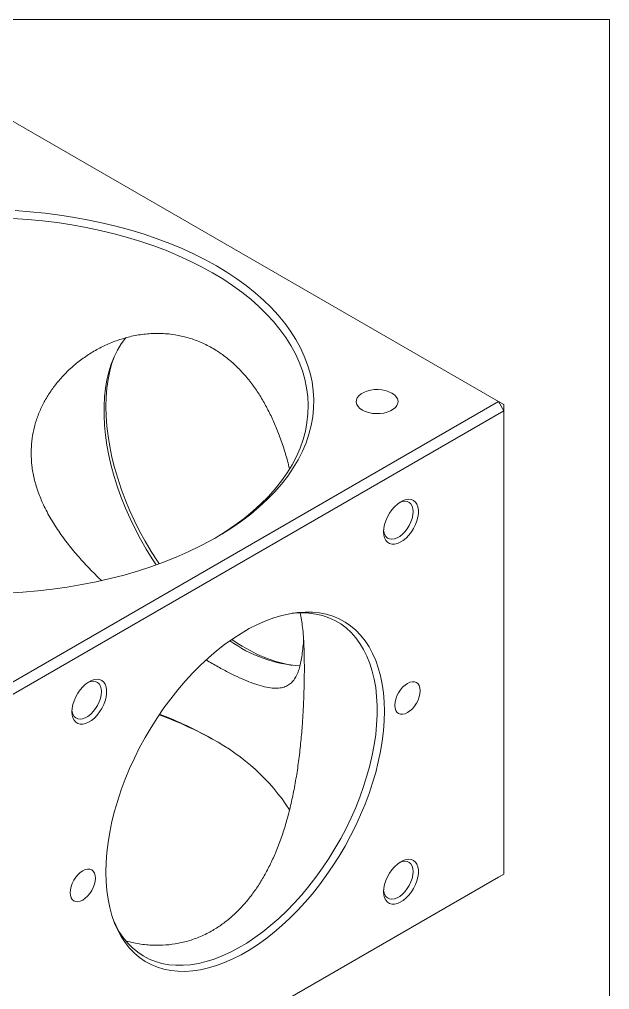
# Model space of a CAD drawing. Header units: inches. Extents: x 0.1 to 10.9, y 0 to 8.5.
# Drawn here: x 9.364 to 10.944, y 5.851 to 8.451 of the extents above; entities that cross this region are included whole.
import ezdxf

# ---------------------------------------------------------------- set-up
doc = ezdxf.new("R2010")
doc.units = ezdxf.units.IN
doc.header["$MEASUREMENT"] = 0

msp = doc.modelspace()

# ---------------------------------------------------------------- linework, layer by layer
at = {"color": 7, "linetype": 'Continuous', "lineweight": 18}
for p, q in [((0.0622, 8.4506), (10.9445, 8.4506)), ((10.9445, 0.0356), (10.9445, 8.4506)), ((10.6471, 7.4266), (9.2612, 8.2266)), ((9.2612, 6.6265), (10.6471, 7.4266)), ((10.6471, 7.4266), (10.6612, 7.4021)), ((10.6471, 7.4266), (10.6612, 7.4184)), ((10.6612, 7.4184), (10.6612, 7.4021)), ((10.6612, 7.4021), (9.2753, 6.602)), ((10.6612, 6.1609), (10.6612, 7.4021)), ((9.2753, 5.3608), (10.6612, 6.1609)), ((10.6612, 6.1609), (10.6471, 6.1527)), ((10.6471, 6.1527), (9.2612, 5.3527))]:
    msp.add_line(p, q, dxfattribs=at)
at = {"color": 7, "linetype": 'Continuous', "lineweight": 18, "flags": 128}
for points in [[(9.3523, 7.9382), (9.3925, 7.9353), (9.4325, 7.9313), (9.4721, 7.9263), (9.5113, 7.9202), (9.55, 7.9131), (9.588, 7.9051), (9.6254, 7.896), (9.6621, 7.8859), (9.6979, 7.8749), (9.7328, 7.863), (9.7667, 7.8501), (9.7995, 7.8364), (9.8313, 7.8218), (9.8619, 7.8064), (9.8912, 7.7903)], [(9.8806, 7.7719), (9.8515, 7.7879), (9.8213, 7.8031), (9.7898, 7.8176), (9.7572, 7.8311), (9.7236, 7.8438), (9.689, 7.8556), (9.6535, 7.8665), (9.6172, 7.8764), (9.5801, 7.8853), (9.5424, 7.8932), (9.504, 7.9002), (9.4652, 7.9061), (9.4259, 7.911), (9.3863, 7.9148), (9.3464, 7.9176)], [(9.8912, 7.7903), (9.9192, 7.7733), (9.9459, 7.7557), (9.9711, 7.7373), (9.9949, 7.7184), (10.0171, 7.6988), (10.0378, 7.6786), (10.0569, 7.658), (10.0743, 7.6368), (10.09, 7.6152), (10.1041, 7.5933), (10.1163, 7.571), (10.1268, 7.5483), (10.1355, 7.5255), (10.1424, 7.5024), (10.1475, 7.4792), (10.1507, 7.4558), (10.1521, 7.4324), (10.1516, 7.409), (10.1493, 7.3856), (10.1452, 7.3623), (10.1392, 7.3392), (10.1314, 7.3162), (10.1218, 7.2934), (10.1104, 7.2709), (10.0973, 7.2488), (10.0824, 7.227), (10.0658, 7.2056), (10.0476, 7.1847), (10.0277, 7.1643), (10.0062, 7.1444), (9.9832, 7.1252), (9.9587, 7.1065), (9.9327, 7.0885), (9.9054, 7.0712), (9.8767, 7.0547), (9.8467, 7.0389), (9.8156, 7.0239), (9.7832, 7.0097), (9.7498, 6.9964), (9.7154, 6.9841), (9.6801, 6.9726), (9.6438, 6.962), (9.6068, 6.9525), (9.5691, 6.9439), (9.5307, 6.9363), (9.4918, 6.9297), (9.4524, 6.9242), (9.4126, 6.9197), (9.3724, 6.9162), (9.3321, 6.9138)], [(9.886, 7.0598), (9.8877, 7.0608), (9.9151, 7.0778), (9.9411, 7.0955), (9.9657, 7.1138), (9.9888, 7.1327), (10.0104, 7.1523), (10.0305, 7.1724), (10.0489, 7.193), (10.0656, 7.2141), (10.0807, 7.2356), (10.094, 7.2575), (10.1056, 7.2797), (10.1154, 7.3022), (10.1234, 7.3249), (10.1296, 7.3478), (10.1339, 7.3709), (10.1365, 7.394), (10.1372, 7.4172), (10.136, 7.4404), (10.133, 7.4635), (10.1282, 7.4865), (10.1215, 7.5094), (10.1131, 7.5321), (10.1028, 7.5545), (10.0908, 7.5766), (10.077, 7.5984), (10.0616, 7.6198), (10.0444, 7.6408), (10.0256, 7.6613), (10.0052, 7.6812), (9.9832, 7.7007), (9.9597, 7.7195), (9.9347, 7.7376), (9.9083, 7.7551), (9.8806, 7.7719)], [(9.7299, 6.9891), (9.7194, 7.005), (9.7031, 7.0313), (9.6878, 7.0582), (9.6734, 7.0856), (9.66, 7.1133), (9.6477, 7.1413), (9.6364, 7.1695), (9.6263, 7.1978), (9.6174, 7.226), (9.6097, 7.2541), (9.6033, 7.282), (9.5981, 7.3096), (9.5942, 7.3367), (9.5916, 7.3633), (9.5903, 7.3893), (9.5903, 7.4146), (9.5916, 7.4391), (9.5942, 7.4626), (9.5981, 7.4853), (9.6033, 7.5068), (9.6097, 7.5273), (9.6174, 7.5465), (9.6263, 7.5644), (9.6364, 7.5811), (9.6477, 7.5963), (9.6497, 7.5988)], [(9.6171, 7.5457), (9.6115, 7.5296), (9.6057, 7.5083), (9.6012, 7.486), (9.5979, 7.4626), (9.5959, 7.4383), (9.5953, 7.4132), (9.5959, 7.3873), (9.5979, 7.3607), (9.6012, 7.3336), (9.6057, 7.306), (9.6115, 7.278), (9.6186, 7.2497), (9.6269, 7.2213), (9.6364, 7.1927), (9.6471, 7.1642), (9.6589, 7.1358), (9.6718, 7.1076), (9.6857, 7.0798), (9.7006, 7.0523), (9.7165, 7.0254), (9.7333, 6.9991), (9.7379, 6.992)], [(10.2822, 7.4037), (10.2902, 7.3999), (10.2992, 7.397), (10.309, 7.3951), (10.3192, 7.3943), (10.3296, 7.3945), (10.3396, 7.3959), (10.3491, 7.3983), (10.3576, 7.4017), (10.3649, 7.4059), (10.3708, 7.4108), (10.3749, 7.4163), (10.3773, 7.4221), (10.3778, 7.428), (10.3763, 7.434), (10.3731, 7.4396), (10.368, 7.4448), (10.3614, 7.4494), (10.3535, 7.4532), (10.3444, 7.4561), (10.3346, 7.458), (10.3244, 7.4588), (10.3141, 7.4586), (10.304, 7.4572), (10.2946, 7.4548), (10.2861, 7.4514), (10.2787, 7.4472), (10.2729, 7.4423), (10.2687, 7.4368), (10.2664, 7.431), (10.2659, 7.4251), (10.2673, 7.4191), (10.2706, 7.4135), (10.2756, 7.4083), (10.2822, 7.4037)], [(10.3392, 7.0778), (10.3399, 7.0873), (10.3419, 7.0973), (10.3451, 7.1075), (10.3495, 7.1176), (10.355, 7.1274), (10.3614, 7.1365), (10.3685, 7.1447), (10.376, 7.1517), (10.3839, 7.1574), (10.3918, 7.1616), (10.3995, 7.1641), (10.4069, 7.165), (10.4136, 7.1641), (10.4195, 7.1615), (10.4245, 7.1572), (10.4284, 7.1515), (10.431, 7.1444), (10.4324, 7.1361), (10.4324, 7.127), (10.431, 7.1172), (10.4284, 7.1071), (10.4245, 7.0969), (10.4195, 7.0869), (10.4136, 7.0774), (10.4069, 7.0687), (10.3995, 7.0611), (10.3918, 7.0547), (10.3839, 7.0497), (10.376, 7.0464), (10.3685, 7.0447), (10.3614, 7.0447), (10.355, 7.0465), (10.3495, 7.0499), (10.3451, 7.0549), (10.3419, 7.0614), (10.3399, 7.0691), (10.3392, 7.0778)], [(10.3393, 7.0821), (10.3399, 7.0779), (10.3419, 7.071), (10.3451, 7.0653), (10.3495, 7.0611), (10.3549, 7.0585), (10.3611, 7.0577), (10.3679, 7.0586), (10.3751, 7.0612), (10.3824, 7.0654), (10.3896, 7.0711), (10.3964, 7.0781), (10.4026, 7.0861), (10.408, 7.0949), (10.4125, 7.1042), (10.4157, 7.1136), (10.4177, 7.1229), (10.4184, 7.1317), (10.4177, 7.1397), (10.4157, 7.1466), (10.4125, 7.1523), (10.408, 7.1565), (10.4026, 7.1591), (10.3964, 7.1599), (10.3896, 7.159), (10.3824, 7.1564), (10.3822, 7.1563)], [(9.5953, 6.1661), (9.5959, 6.192), (9.5979, 6.2186), (9.6012, 6.2457), (9.6057, 6.2733), (9.6115, 6.3013), (9.6186, 6.3296), (9.6269, 6.358), (9.6364, 6.3866), (9.6471, 6.4151), (9.6589, 6.4435), (9.6718, 6.4717), (9.6857, 6.4995), (9.7006, 6.527), (9.7165, 6.5539), (9.7333, 6.5802), (9.7508, 6.6059), (9.7692, 6.6307), (9.7882, 6.6547), (9.8079, 6.6777), (9.8281, 6.6997), (9.8488, 6.7205), (9.87, 6.7402), (9.8914, 6.7586), (9.9132, 6.7757), (9.9352, 6.7913), (9.9572, 6.8056), (9.9793, 6.8184), (10.0014, 6.8296), (10.0233, 6.8392), (10.0451, 6.8473), (10.0666, 6.8537), (10.0877, 6.8584), (10.1085, 6.8615), (10.1287, 6.8629), (10.1484, 6.8626), (10.1674, 6.8606), (10.1857, 6.8569), (10.2033, 6.8516), (10.22, 6.8446), (10.2359, 6.836), (10.2508, 6.8257), (10.2648, 6.814), (10.2776, 6.8007), (10.2894, 6.7859), (10.3001, 6.7697), (10.3096, 6.7521), (10.3179, 6.7333), (10.325, 6.7132), (10.3308, 6.6919), (10.3354, 6.6696), (10.3387, 6.6462), (10.3406, 6.6219), (10.3413, 6.5968), (10.3406, 6.5709), (10.3387, 6.5443), (10.3354, 6.5172), (10.3308, 6.4896), (10.325, 6.4616), (10.3179, 6.4333), (10.3096, 6.4049), (10.3001, 6.3763), (10.2894, 6.3478), (10.2776, 6.3194), (10.2648, 6.2912), (10.2508, 6.2634), (10.2359, 6.2359), (10.22, 6.209), (10.2033, 6.1827), (10.1857, 6.157), (10.1674, 6.1322), (10.1484, 6.1082), (10.1287, 6.0852), (10.1085, 6.0632), (10.0877, 6.0424), (10.0666, 6.0227), (10.0451, 6.0043), (10.0233, 5.9872), (10.0014, 5.9715), (9.9793, 5.9573), (9.9572, 5.9445), (9.9352, 5.9333), (9.9132, 5.9236), (9.8914, 5.9156), (9.87, 5.9092), (9.8488, 5.9044), (9.8281, 5.9014), (9.8079, 5.9), (9.7882, 5.9003), (9.7692, 5.9023), (9.7508, 5.906), (9.7333, 5.9113), (9.7165, 5.9183), (9.7006, 5.9269), (9.6857, 5.9371), (9.6718, 5.9489), (9.6589, 5.9622), (9.6471, 5.977), (9.6364, 5.9932), (9.6269, 6.0108), (9.6186, 6.0296), (9.6115, 6.0497), (9.6057, 6.071), (9.6012, 6.0933), (9.5979, 6.1167), (9.5959, 6.141), (9.5953, 6.1661)], [(9.6171, 6.0336), (9.6217, 6.0237), (9.6312, 6.0064), (9.6419, 5.9904), (9.6537, 5.9759), (9.6666, 5.9629), (9.6805, 5.9514), (9.6953, 5.9415), (9.7112, 5.9331), (9.7279, 5.9264), (9.7454, 5.9214), (9.7637, 5.918), (9.7826, 5.9163), (9.8022, 5.9163), (9.8223, 5.918), (9.8429, 5.9214), (9.864, 5.9264), (9.8853, 5.9331), (9.9069, 5.9414), (9.9287, 5.9513), (9.9506, 5.9628), (9.9724, 5.9759), (9.9943, 5.9904), (10.016, 6.0063), (10.0375, 6.0236), (10.0586, 6.0421), (10.0795, 6.062), (10.0998, 6.083), (10.1197, 6.1051), (10.139, 6.1282), (10.1576, 6.1522), (10.1755, 6.1771), (10.1926, 6.2028), (10.2089, 6.2291), (10.2243, 6.256), (10.2387, 6.2833), (10.2521, 6.311), (10.2644, 6.3391), (10.2756, 6.3672), (10.2857, 6.3955), (10.2946, 6.4237), (10.3023, 6.4518), (10.3088, 6.4797), (10.314, 6.5073), (10.3179, 6.5344), (10.3205, 6.561), (10.3218, 6.587), (10.3218, 6.6123), (10.3205, 6.6368), (10.3179, 6.6604), (10.314, 6.683), (10.3088, 6.7046), (10.3023, 6.725), (10.2946, 6.7442), (10.2857, 6.7622), (10.2756, 6.7788), (10.2644, 6.794), (10.2521, 6.8078), (10.2387, 6.8201), (10.2243, 6.8308), (10.2089, 6.8399), (10.1926, 6.8474), (10.1755, 6.8533), (10.1576, 6.8575), (10.139, 6.8601), (10.1197, 6.8609), (10.0998, 6.8601), (10.0939, 6.8595)], [(9.504, 6.5956), (9.5047, 6.6051), (9.5067, 6.6151), (9.51, 6.6253), (9.5144, 6.6355), (9.5199, 6.6452), (9.5262, 6.6544), (9.5333, 6.6625), (9.5409, 6.6696), (9.5487, 6.6753), (9.5566, 6.6795), (9.5644, 6.682), (9.5717, 6.6828), (9.5784, 6.6819), (9.5844, 6.6793), (9.5894, 6.6751), (9.5932, 6.6693), (9.5959, 6.6622), (9.5972, 6.654), (9.5972, 6.6449), (9.5959, 6.6351), (9.5932, 6.6249), (9.5894, 6.6147), (9.5844, 6.6047), (9.5784, 6.5953), (9.5717, 6.5866), (9.5644, 6.5789), (9.5566, 6.5726), (9.5487, 6.5676), (9.5409, 6.5642), (9.5333, 6.5625), (9.5262, 6.5626), (9.5199, 6.5643), (9.5144, 6.5678), (9.51, 6.5728), (9.5067, 6.5792), (9.5047, 6.5869), (9.504, 6.5956)], [(9.5042, 6.6), (9.5047, 6.5958), (9.5067, 6.5888), (9.51, 6.5832), (9.5144, 6.579), (9.5198, 6.5764), (9.526, 6.5755), (9.5328, 6.5764), (9.54, 6.579), (9.5473, 6.5832), (9.5545, 6.5889), (9.5613, 6.5959), (9.5675, 6.604), (9.5729, 6.6128), (9.5773, 6.622), (9.5805, 6.6315), (9.5825, 6.6407), (9.5832, 6.6495), (9.5825, 6.6575), (9.5805, 6.6645), (9.5773, 6.6702), (9.5729, 6.6744), (9.5675, 6.6769), (9.5613, 6.6778), (9.5545, 6.6769), (9.5473, 6.6743), (9.547, 6.6742)], [(10.4371, 6.6521), (10.4364, 6.6594), (10.4345, 6.6656), (10.4314, 6.6706), (10.4271, 6.6741), (10.422, 6.676), (10.4161, 6.6762), (10.4098, 6.6748), (10.4031, 6.6717), (10.3965, 6.6671), (10.3902, 6.6612), (10.3843, 6.6542), (10.3791, 6.6463), (10.3749, 6.638), (10.3718, 6.6294), (10.3699, 6.6209), (10.3692, 6.6129), (10.3699, 6.6056), (10.3718, 6.5994), (10.3749, 6.5944), (10.3791, 6.5909), (10.3843, 6.589), (10.3902, 6.5888), (10.3965, 6.5902), (10.4031, 6.5933), (10.4098, 6.5979), (10.4161, 6.6038), (10.422, 6.6108), (10.4271, 6.6186), (10.4314, 6.627), (10.4345, 6.6356), (10.4364, 6.6441), (10.4371, 6.6521)], [(10.3392, 6.1134), (10.3399, 6.1229), (10.3419, 6.1329), (10.3451, 6.1431), (10.3495, 6.1532), (10.355, 6.163), (10.3614, 6.1721), (10.3685, 6.1803), (10.376, 6.1873), (10.3839, 6.193), (10.3918, 6.1972), (10.3995, 6.1997), (10.4069, 6.2006), (10.4136, 6.1996), (10.4195, 6.197), (10.4245, 6.1928), (10.4284, 6.187), (10.431, 6.18), (10.4324, 6.1717), (10.4324, 6.1626), (10.431, 6.1528), (10.4284, 6.1427), (10.4245, 6.1324), (10.4195, 6.1225), (10.4136, 6.113), (10.4069, 6.1043), (10.3995, 6.0967), (10.3918, 6.0903), (10.3839, 6.0853), (10.376, 6.0819), (10.3685, 6.0803), (10.3614, 6.0803), (10.355, 6.082), (10.3495, 6.0855), (10.3451, 6.0905), (10.3419, 6.0969), (10.3399, 6.1046), (10.3392, 6.1134)], [(10.3393, 6.1177), (10.3399, 6.1135), (10.3419, 6.1065), (10.3451, 6.1009), (10.3495, 6.0967), (10.3549, 6.0941), (10.3611, 6.0933), (10.3679, 6.0941), (10.3751, 6.0967), (10.3824, 6.101), (10.3896, 6.1067), (10.3964, 6.1136), (10.4026, 6.1217), (10.408, 6.1305), (10.4125, 6.1397), (10.4157, 6.1492), (10.4177, 6.1585), (10.4184, 6.1672), (10.4177, 6.1753), (10.4157, 6.1822), (10.4125, 6.1879), (10.408, 6.1921), (10.4026, 6.1946), (10.3964, 6.1955), (10.3896, 6.1946), (10.3824, 6.192), (10.3822, 6.1919)], [(9.5673, 6.15), (9.5667, 6.1573), (9.5648, 6.1635), (9.5616, 6.1685), (9.5574, 6.172), (9.5523, 6.1739), (9.5464, 6.1741), (9.54, 6.1727), (9.5334, 6.1696), (9.5268, 6.165), (9.5204, 6.1591), (9.5145, 6.1521), (9.5094, 6.1443), (9.5052, 6.1359), (9.502, 6.1273), (9.5001, 6.1188), (9.4995, 6.1108), (9.5001, 6.1035), (9.502, 6.0973), (9.5052, 6.0923), (9.5094, 6.0888), (9.5145, 6.0869), (9.5204, 6.0867), (9.5268, 6.0881), (9.5334, 6.0912), (9.54, 6.0958), (9.5464, 6.1017), (9.5523, 6.1087), (9.5574, 6.1165), (9.5616, 6.1249), (9.5648, 6.1335), (9.5667, 6.142), (9.5673, 6.15)]]:
    msp.add_lwpolyline(points, dxfattribs=at)
at = {"color": 7, "linetype": 'Continuous', "lineweight": 18}
for centre, radius, start, end in [((10.1381, 7.0766), 0.3589, 234.0602, 266.3853), ((10.1711, 7.1188), 0.4065, 234.0839, 259.0477), ((9.4017, 5.6579), 0.9883, 60.6594, 70.1084), ((9.4056, 5.6919), 0.9569, 60.2372, 69.6078), ((9.6096, 6.0194), 0.5715, 33.2615, 61.6968)]:
    msp.add_arc(centre, radius, start, end, dxfattribs=at)
for points, knots in [([(9.395, 7.2894), (9.3954, 7.2999), (9.3961, 7.3208), (9.4015, 7.3519), (9.4103, 7.3824), (9.4225, 7.4118), (9.4374, 7.4394), (9.4548, 7.4654), (9.4748, 7.4899), (9.4977, 7.5134), (9.5234, 7.5353), (9.552, 7.5554), (9.5825, 7.5727), (9.6155, 7.5875), (9.6504, 7.5989), (9.6875, 7.6067), (9.7255, 7.61), (9.7625, 7.6087), (9.7975, 7.603), (9.8306, 7.5936), (9.8632, 7.5799), (9.8931, 7.5629), (9.9201, 7.5434), (9.9444, 7.5222), (9.9673, 7.4981), (9.9886, 7.4715), (10.008, 7.443), (10.0257, 7.4125), (10.0417, 7.3801), (10.0567, 7.345), (10.0701, 7.3073), (10.0803, 7.2742), (10.0852, 7.2537), (10.0869, 7.247)], [0, 0, 0, 0, 0.030413, 0.060828, 0.09227, 0.123715, 0.154085, 0.184458, 0.21554, 0.246624, 0.280595, 0.314567, 0.349346, 0.384124, 0.421418, 0.458708, 0.497312, 0.535911, 0.56966, 0.603406, 0.638424, 0.673441, 0.703236, 0.733032, 0.763685, 0.794339, 0.82442, 0.854502, 0.885285, 0.91607, 0.949707, 0.983346, 1, 1, 1, 1]), ([(9.5836, 6.9471), (9.5829, 6.9478), (9.5718, 6.9582), (9.5514, 6.979), (9.5221, 7.0106), (9.4943, 7.044), (9.468, 7.0797), (9.4448, 7.1167), (9.4262, 7.1529), (9.4123, 7.1876), (9.4026, 7.221), (9.3962, 7.2551), (9.3954, 7.278), (9.395, 7.2894)], [0, 0, 0, 0, 0.006517, 0.103343, 0.20017, 0.305745, 0.411312, 0.520252, 0.629173, 0.720259, 0.811335, 0.90567, 1, 1, 1, 1]), ([(10.1269, 6.7124), (10.1268, 6.7227), (10.1267, 6.7433), (10.1259, 6.7717), (10.1244, 6.798), (10.1222, 6.8217), (10.1192, 6.8421), (10.1169, 6.855), (10.1153, 6.8604), (10.1152, 6.8606)], [0, 0, 0, 0, 0.163574, 0.327157, 0.496263, 0.66539, 0.828732, 0.99209, 1, 1, 1, 1]), ([(10.1247, 6.7893), (10.1247, 6.788), (10.1242, 6.7784), (10.1227, 6.7628), (10.1202, 6.7427), (10.117, 6.7251), (10.1129, 6.7095), (10.1076, 6.6953), (10.1009, 6.683), (10.0923, 6.6728), (10.082, 6.6653), (10.0694, 6.6604), (10.0542, 6.6583), (10.036, 6.6592), (10.0148, 6.6635), (9.9915, 6.6707), (9.9666, 6.6806), (9.9402, 6.6926), (9.9112, 6.7074), (9.8855, 6.7216), (9.8692, 6.7314), (9.8639, 6.7346)], [0, 0, 0, 0, 0.007537, 0.056545, 0.10454, 0.15254, 0.20155, 0.250563, 0.306993, 0.363424, 0.421157, 0.47889, 0.541775, 0.604654, 0.669667, 0.734672, 0.792596, 0.850516, 0.910655, 0.970791, 1, 1, 1, 1]), ([(9.6491, 5.9819), (9.6562, 5.98), (9.6756, 5.9745), (9.7085, 5.9703), (9.7456, 5.9694), (9.7811, 5.9732), (9.8153, 5.9808), (9.8489, 5.9928), (9.88, 6.0084), (9.9079, 6.0266), (9.9331, 6.0467), (9.957, 6.0699), (9.9791, 6.0955), (9.9993, 6.123), (10.0177, 6.1524), (10.0344, 6.1838), (10.05, 6.2179), (10.0642, 6.2545), (10.0769, 6.2936), (10.0879, 6.3342), (10.0976, 6.3771), (10.1057, 6.4219), (10.1125, 6.4688), (10.1178, 6.5162), (10.1215, 6.561), (10.1241, 6.6023), (10.1257, 6.6403), (10.1267, 6.6775), (10.1268, 6.7007), (10.1269, 6.7124)], [0, 0, 0, 0, 0.024359, 0.067384, 0.110403, 0.148737, 0.187068, 0.226867, 0.266665, 0.300209, 0.333753, 0.368295, 0.402839, 0.436149, 0.469462, 0.503561, 0.537663, 0.574654, 0.611646, 0.649495, 0.687345, 0.728615, 0.769881, 0.812466, 0.855043, 0.890649, 0.92625, 0.963126, 1, 1, 1, 1])]:
    msp.add_open_spline(points, degree=3, knots=knots, dxfattribs=at)

doc.saveas('drawing.dxf')
